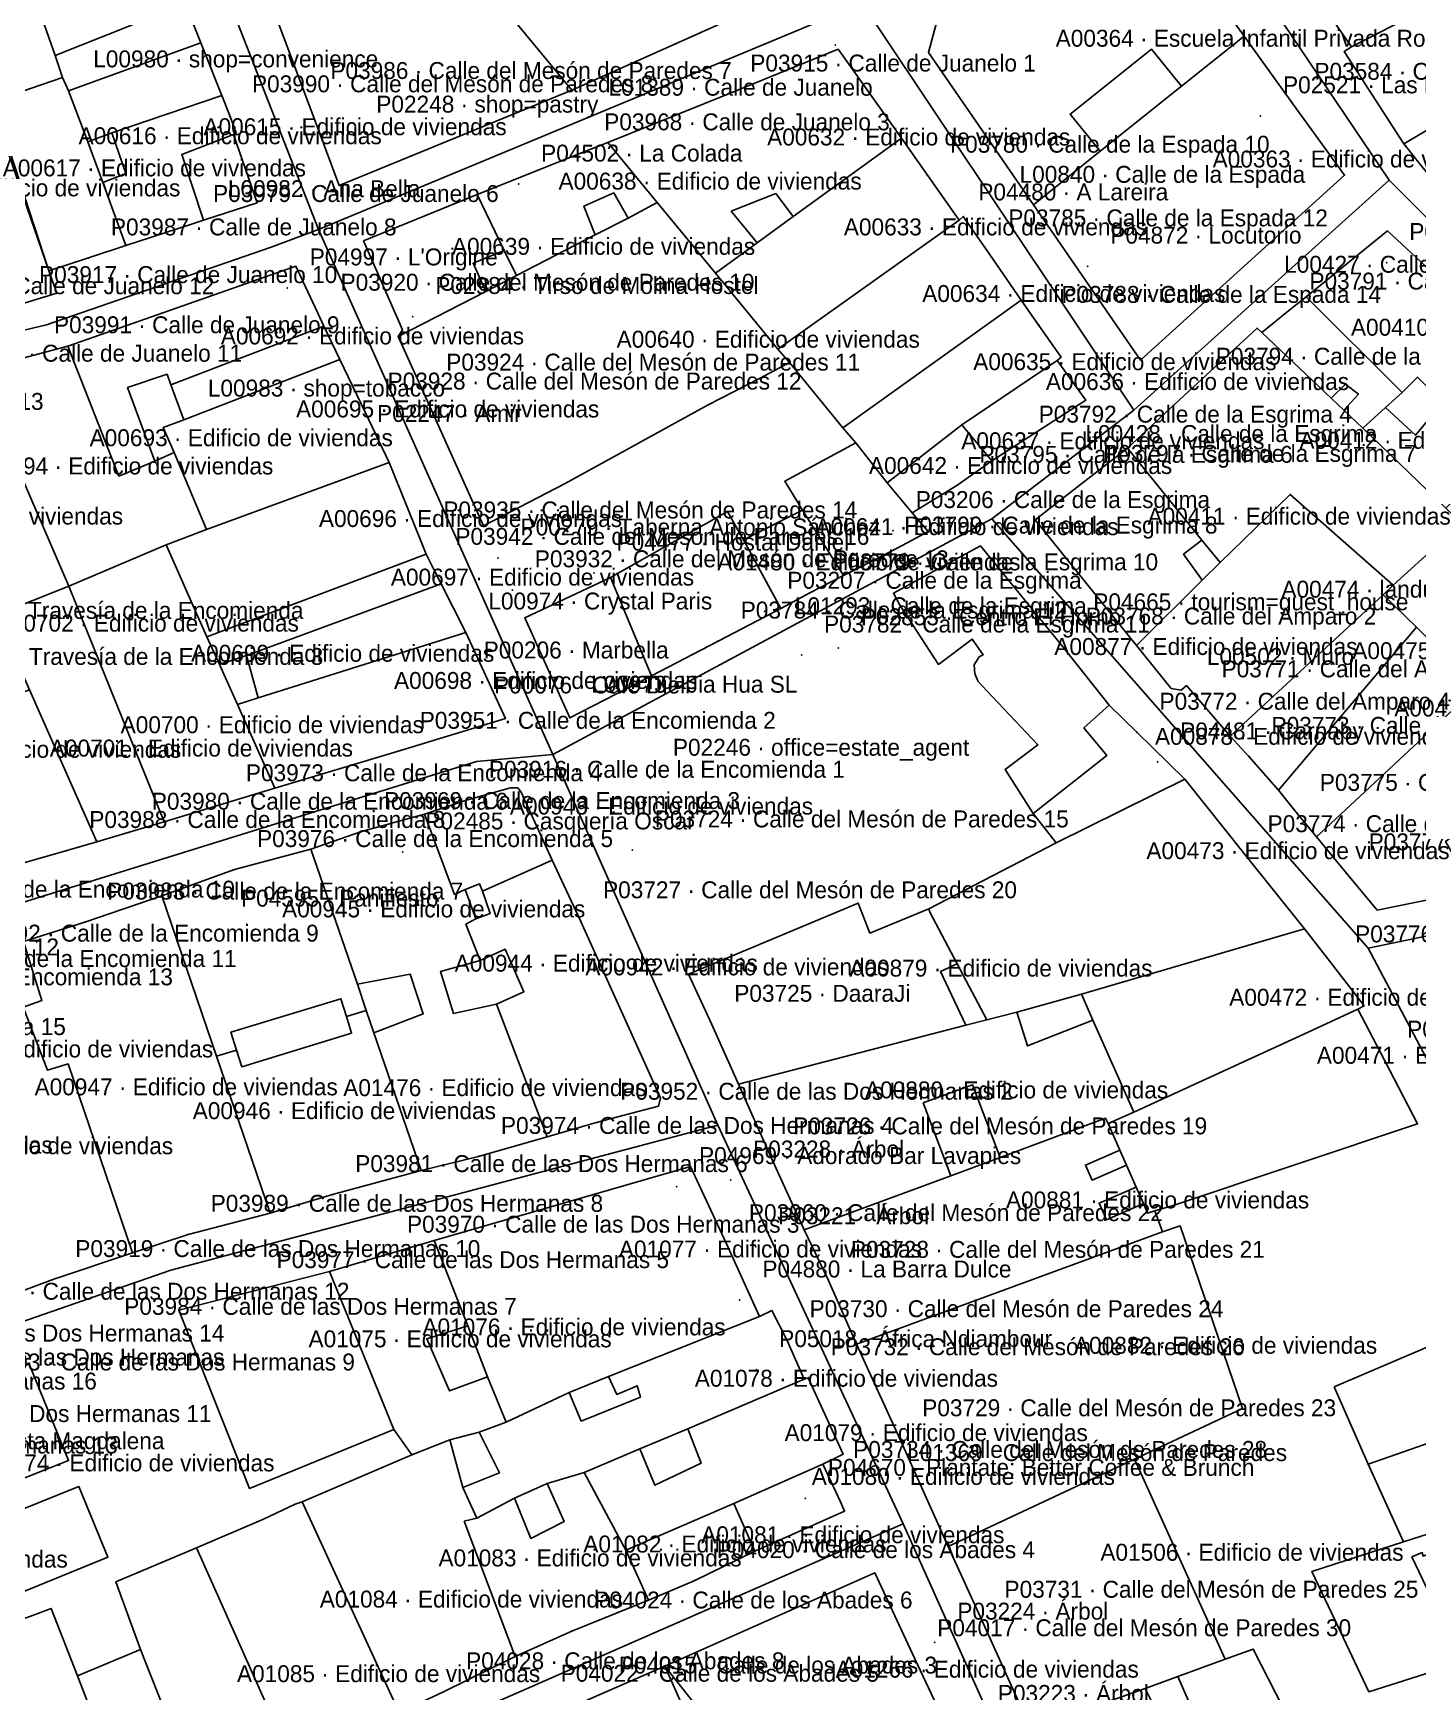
# Model space of a CAD drawing. Header units: metres. Extents: x 436207 to 441321, y 4465685 to 4475088.
# Drawn here: x 440154.4 to 440277.1, y 4473526.3 to 4473673.3 of the extents above; entities that cross this region are included whole.
import ezdxf

# ---------------------------------------------------------------- set-up
doc = ezdxf.new("R2010")
doc.units = ezdxf.units.M
for name, color, linetype, true_color in [('G_A_EDI', 7, 'CONTINUOUS', 0xa4a4a4), ('G_A_EQU', 7, 'CONTINUOUS', 0x8e5aa4), ('G_A_VER', 7, 'CONTINUOUS', 0x4d745d), ('G_L_BAR', 7, 'CONTINUOUS', 0x333333), ('G_L_COM', 7, 'CONTINUOUS', 0xce3b37), ('G_L_EQU', 7, 'CONTINUOUS', 0x8e5aa4), ('G_L_INF', 7, 'CONTINUOUS', 0x777777), ('G_P_COM', 7, 'CONTINUOUS', 0xce3b37), ('G_P_EQU', 7, 'CONTINUOUS', 0x8e5aa4), ('G_P_PAT', 7, 'CONTINUOUS', 0xa63603), ('G_P_UMB', 7, 'CONTINUOUS', 0x9e6a39), ('G_P_VER', 7, 'CONTINUOUS', 0x4d745d), ('T_A_EDI', 7, 'CONTINUOUS', 0xa4a4a4), ('T_A_EQU', 7, 'CONTINUOUS', 0x8e5aa4), ('T_A_VER', 7, 'CONTINUOUS', 0x4d745d), ('T_L_BAR', 7, 'CONTINUOUS', 0x333333), ('T_L_COM', 7, 'CONTINUOUS', 0xce3b37), ('T_L_INF', 7, 'CONTINUOUS', 0x777777), ('T_L_VIA', 7, 'CONTINUOUS', 0x555555), ('T_P_COM', 7, 'CONTINUOUS', 0xce3b37), ('T_P_EQU', 7, 'CONTINUOUS', 0x8e5aa4), ('T_P_PAT', 7, 'CONTINUOUS', 0xa63603), ('T_P_UMB', 7, 'CONTINUOUS', 0x9e6a39), ('T_P_VER', 7, 'CONTINUOUS', 0x4d745d)]:
    doc.layers.add(name, color=color, linetype=linetype, true_color=true_color)

msp = doc.modelspace()

# ---------------------------------------------------------------- linework, layer by layer
at = {"layer": 'G_A_EDI'}
for points in [[(440202.14, 4473668.22), (440219.98, 4473676.22), (440221.05, 4473680.16), (440215.65, 4473687.94), (440209.06, 4473697.38), (440200.63, 4473691.42), (440201.61, 4473690.08), (440198.58, 4473688.14), (440197.75, 4473689.58), (440195.58, 4473688.19), (440195.85, 4473687.72), (440201.77, 4473678.59), (440196.05, 4473675.57)], [(440275.89, 4473663.44), (440270.61, 4473671.64), (440271.25, 4473672.04), (440279.67, 4473676.38), (440272.63, 4473688.93), (440279.39, 4473690.64), (440288.36, 4473692.79), (440289.61, 4473687.87), (440293.6, 4473680.33), (440301.1, 4473666.39), (440298.34, 4473664.18), (440297.82, 4473665.04), (440294.94, 4473663.22), (440294.73, 4473663.03), (440293.06, 4473665.56), (440295.71, 4473667.54), (440289.81, 4473678.61), (440285.48, 4473686.76), (440281.06, 4473685.41), (440284.43, 4473675.44), (440286.4, 4473669.66)], [(440271.25, 4473672.04), (440267.41, 4473677.59), (440261.95, 4473685.49), (440262.25, 4473686.47), (440272.63, 4473688.93), (440279.67, 4473676.38)], [(440175.59, 4473675.63), (440178.74, 4473667.2), (440181.51, 4473659.76), (440202.14, 4473668.22), (440196.05, 4473675.57), (440201.77, 4473678.59), (440195.85, 4473687.72), (440190.87, 4473684.65), (440192.92, 4473680.78), (440190.23, 4473679.69), (440191.85, 4473675.86), (440189.21, 4473674.94), (440187.7, 4473678.67), (440180.5, 4473675.75), (440179.92, 4473677.38)], [(440165.67, 4473681.82), (440166.96, 4473678.23), (440167.29, 4473677.31), (440167.87, 4473675.85), (440169.25, 4473672.39), (440157.52, 4473668.15), (440157, 4473669.34), (440156.33, 4473671.28), (440155.39, 4473673.96), (440154.18, 4473677.42)], [(440169.25, 4473672.39), (440171.12, 4473667.73), (440171.79, 4473666.02), (440172.4, 4473664.44), (440172.14, 4473664.27), (440174.24, 4473658.22), (440169.5, 4473656.68), (440168.34, 4473656.3), (440162.62, 4473654.44), (440160.57, 4473660.04), (440162.6, 4473660.81), (440161.38, 4473664.44), (440159.24, 4473663.63), (440157.52, 4473668.15)], [(440214.88, 4473652), (440218.58, 4473654.68), (440216.27, 4473657.48), (440220.22, 4473659.05), (440221.75, 4473657), (440231.35, 4473663.95), (440225.76, 4473671.83), (440215.96, 4473667.86), (440205.32, 4473663.58), (440209.71, 4473658.25)], [(440243.06, 4473658.06), (440252.56, 4473644.28), (440270.64, 4473660.67), (440265.96, 4473667.13), (440261.73, 4473672.99), (440256.18, 4473668.55), (440248.97, 4473662.79)], [(440162.62, 4473654.44), (440159.29, 4473653.34), (440155.77, 4473652.19), (440152.34, 4473662.81), (440150.61, 4473667.14), (440157, 4473669.34), (440157.52, 4473668.15), (440159.24, 4473663.63), (440160.57, 4473660.04)], [(440155.77, 4473652.19), (440156.5, 4473650.23), (440152.92, 4473649.12), (440148.97, 4473647.88), (440148.32, 4473650.15), (440143.94, 4473664.95), (440150.61, 4473667.14)], [(440205.32, 4473663.58), (440203.01, 4473662.65), (440193.76, 4473658.95), (440196.14, 4473654.01), (440197.25, 4473651.78), (440204.21, 4473655.39), (440203.19, 4473657.93), (440205.85, 4473659.1), (440207.14, 4473656.88), (440209.71, 4473658.25)], [(440231.35, 4473663.95), (440233.66, 4473660.67), (440236.48, 4473656.68), (440220.41, 4473645.27), (440214.88, 4473652), (440218.58, 4473654.68), (440221.75, 4473657)], [(440193.76, 4473658.95), (440183.68, 4473654.85), (440187.12, 4473646.96), (440186.74, 4473646.37), (440194.53, 4473650.37), (440193.39, 4473652.87), (440196.14, 4473654.01)], [(440186.74, 4473646.37), (440189.01, 4473641.36), (440194.31, 4473629.6), (440201.56, 4473633.36), (440214.23, 4473640.32), (440218.84, 4473642.7), (440221.43, 4473644.09), (440220.41, 4473645.27), (440214.88, 4473652), (440209.71, 4473658.25), (440207.14, 4473656.88), (440204.21, 4473655.39), (440197.25, 4473651.78), (440194.53, 4473650.37)], [(440220.41, 4473645.27), (440221.43, 4473644.09), (440226.16, 4473638.28), (440241.96, 4473649.61), (440238.83, 4473654.14), (440236.84, 4473657.02), (440236.48, 4473656.68)], [(440267.22, 4473649.91), (440274.45, 4473655.73), (440279.9, 4473650.67), (440286.95, 4473644.17), (440279.48, 4473634.84), (440281.42, 4473633.02), (440279.62, 4473631.16), (440272.25, 4473638.27), (440274.26, 4473640.09), (440276.92, 4473637.63), (440279.33, 4473640.52), (440277.1, 4473642.79), (440275.73, 4473641.42)], [(440161.51, 4473646.95), (440177.67, 4473652.61), (440179.64, 4473648.44), (440180.17, 4473647.31), (440181.58, 4473644.34), (440167.76, 4473639.01), (440166.6, 4473642.11), (440166.26, 4473643.03), (440162.76, 4473641.85), (440165.17, 4473635.32), (440162, 4473634.01), (440157.46, 4473645.53)], [(440241.96, 4473649.61), (440243.54, 4473647.36), (440245.5, 4473644.55), (440245.17, 4473644.24), (440236.7, 4473638.55), (440230.09, 4473633.41), (440227.31, 4473636.95), (440226.16, 4473638.28)], [(440275.73, 4473641.42), (440274.26, 4473640.09), (440272.25, 4473638.27), (440270.56, 4473639.86), (440271.86, 4473641.28), (440270.73, 4473642.16), (440269.44, 4473640.91), (440263.29, 4473646.74), (440265.52, 4473648.54), (440267.22, 4473649.91)], [(440263.29, 4473646.74), (440269.44, 4473640.91), (440270.56, 4473639.86), (440272.25, 4473638.27), (440279.62, 4473631.16), (440281, 4473629.83), (440274.95, 4473624.36), (440265.81, 4473632.39), (440259.6, 4473626.34), (440257.97, 4473628.34), (440251.39, 4473636.48), (440257.22, 4473641.88), (440262.89, 4473647.12)], [(440157.46, 4473645.53), (440154.24, 4473644.67), (440149.29, 4473643.35), (440157.56, 4473624.26), (440166.19, 4473627.91), (440169.77, 4473629.29), (440166.88, 4473636.1), (440165.17, 4473635.32), (440162, 4473634.01)], [(440181.58, 4473644.34), (440183.81, 4473639.68), (440185.94, 4473635.22), (440169.77, 4473629.29), (440166.88, 4473636.1), (440165.93, 4473638.33), (440167.76, 4473639.01)], [(440245.17, 4473644.24), (440247.69, 4473640.73), (440241.52, 4473636.75), (440239.37, 4473635.36), (440236.7, 4473638.55)], [(440157.56, 4473624.26), (440151.13, 4473621.73), (440144.96, 4473619.43), (440136.08, 4473640.05), (440144.49, 4473642.15), (440149.29, 4473643.35)], [(440239.37, 4473635.36), (440236.27, 4473633.19), (440232.3, 4473630.77), (440230.09, 4473633.41), (440236.7, 4473638.55)], [(440226.21, 4473625.19), (440229.61, 4473626.92), (440231.92, 4473628.13), (440233.73, 4473629.11), (440232.3, 4473630.77), (440230.09, 4473633.41), (440227.31, 4473636.95), (440221.02, 4473633.56), (440222.6, 4473630.99)], [(440243.21, 4473630.15), (440247.24, 4473633.27), (440251.39, 4473636.48), (440257.97, 4473628.34), (440256.37, 4473627.08), (440258.02, 4473624.8), (440252.2, 4473619.01)], [(440185.94, 4473635.22), (440188.75, 4473628.26), (440189.22, 4473627.09), (440169.79, 4473619.77), (440166.19, 4473627.91), (440169.77, 4473629.29)], [(440215.94, 4473630.88), (440205.56, 4473625.03), (440209.21, 4473616.31), (440215.11, 4473619.39), (440220.67, 4473622.29), (440217.37, 4473628.37)], [(440220.67, 4473622.29), (440223.23, 4473623.66), (440226.21, 4473625.19), (440222.6, 4473630.99), (440217.37, 4473628.37)], [(440175.83, 4473606.35), (440171.25, 4473604.97), (440166.02, 4473603.38), (440157.56, 4473624.26), (440166.19, 4473627.91), (440169.79, 4473619.77), (440170.9, 4473617.33), (440172.5, 4473613.78)], [(440231.19, 4473622.64), (440230.64, 4473623.63), (440238.36, 4473627.82), (440245.69, 4473618.86), (440249.78, 4473613.7), (440247.53, 4473611.7), (440249.56, 4473609.24), (440243.02, 4473604.1), (440240.54, 4473608.02), (440243.45, 4473610.2), (440238.93, 4473614.98), (440238.15, 4473615.81), (440237.85, 4473616.5), (440237.81, 4473617.29), (440238.26, 4473617.99), (440238.61, 4473618.18), (440237.63, 4473619.57), (440234.65, 4473617.32)], [(440174.35, 4473614.37), (440173.3, 4473618.1), (440170.9, 4473617.33), (440169.79, 4473619.77), (440189.22, 4473627.09), (440189.82, 4473625.92), (440190.56, 4473624.46), (440192.75, 4473620.16)], [(440166.02, 4473603.38), (440162.91, 4473602.45), (440160.05, 4473601.6), (440154.06, 4473615.08), (440153.21, 4473617.02), (440151.13, 4473621.73), (440157.56, 4473624.26)], [(440264.77, 4473606.17), (440262.16, 4473609.17), (440260.5, 4473610.96), (440274.05, 4473623.48), (440277.01, 4473620.61)], [(440264.77, 4473606.17), (440277.01, 4473620.61), (440282.33, 4473615.25), (440268.14, 4473602.04), (440266.44, 4473604.12)], [(440192.75, 4473620.16), (440196.25, 4473612.52), (440186.66, 4473609.62), (440175.83, 4473606.35), (440172.5, 4473613.78), (440174.35, 4473614.37)], [(440160.05, 4473601.6), (440157.37, 4473600.83), (440153.35, 4473599.67), (440147.8, 4473612.72), (440151.92, 4473614.29), (440154.06, 4473615.08)], [(440273.51, 4473595.54), (440270.77, 4473598.85), (440268.14, 4473602.04), (440282.33, 4473615.25), (440288.94, 4473608.11), (440286.88, 4473606.9), (440279.59, 4473601.64), (440282.1, 4473597.28)], [(440249.78, 4473613.7), (440252.23, 4473611.31), (440256.48, 4473607.17), (440245.08, 4473601.52), (440243.02, 4473604.1), (440249.56, 4473609.24), (440247.53, 4473611.7)], [(440256.48, 4473607.17), (440245.08, 4473601.52), (440233.77, 4473595.67), (440233.87, 4473595.37), (440236.3, 4473590.8), (440238.93, 4473585.84), (440241.59, 4473586.51), (440247.33, 4473588.09), (440267.08, 4473593.89), (440261.81, 4473600.46)], [(440200.4, 4473599.99), (440197.64, 4473606), (440197.35, 4473606.4), (440196.7, 4473606.4), (440192.79, 4473605.28), (440189.07, 4473604.05), (440191.73, 4473596.95), (440192.7, 4473597.38), (440193.95, 4473597.88), (440194.22, 4473597.23)], [(440189.07, 4473604.05), (440183.5, 4473602.51), (440179.02, 4473600.94), (440183.13, 4473588.99), (440187.82, 4473589.87), (440188.97, 4473586.35), (440184.6, 4473584.68), (440188.79, 4473572.48), (440193.86, 4473573.72), (440199.94, 4473575.47), (440195.47, 4473587.22), (440191.65, 4473586.39), (440190.5, 4473590.12), (440194.02, 4473591.09), (440192.75, 4473594.31), (440193.62, 4473594.77), (440192.7, 4473597.38), (440191.73, 4473596.95)], [(440183.92, 4473586.66), (440183.13, 4473588.99), (440179.02, 4473600.94), (440172.24, 4473599.14), (440165.81, 4473596.83), (440170.65, 4473582.62), (440172.42, 4473583.15), (440171.93, 4473584.73), (440181.68, 4473587.7), (440182.17, 4473586.13)], [(440199.94, 4473575.47), (440204.43, 4473576.75), (440209.81, 4473578.19), (440209.99, 4473578.92), (440202.91, 4473594.6), (440200.4, 4473599.99), (440194.22, 4473597.23), (440194.89, 4473595.25), (440193.62, 4473594.77), (440192.75, 4473594.31), (440194.02, 4473591.09), (440196.24, 4473592.09), (440197.9, 4473588.32), (440195.47, 4473587.22)], [(440153.53, 4473592.76), (440158.96, 4473594.49), (440165.81, 4473596.83), (440170.65, 4473582.62), (440175.39, 4473568.69), (440168.13, 4473566.82), (440163.2, 4473565.19), (440157.49, 4473581.92), (440155.67, 4473581.36), (440153.51, 4473586.94), (440155.17, 4473587.54)], [(440236.3, 4473590.8), (440233.87, 4473595.37), (440233.77, 4473595.67), (440228.54, 4473593.52), (440227.53, 4473596.17), (440212.49, 4473589.89), (440214.54, 4473585.43), (440216.92, 4473580.13), (440237.05, 4473585.35), (440234.83, 4473590.1)], [(440267.08, 4473593.89), (440247.33, 4473588.09), (440248.33, 4473585.79), (440251.96, 4473577.64), (440266.63, 4473584.37), (440271.82, 4473586.78), (440272.37, 4473587.07), (440269.57, 4473590.69)], [(440153.53, 4473592.76), (440146.15, 4473590.76), (440141.25, 4473589.38), (440147.52, 4473572.92), (440151.23, 4473560.98), (440156.13, 4473562.81), (440163.2, 4473565.19), (440157.49, 4473581.92), (440155.67, 4473581.36), (440153.51, 4473586.94), (440155.17, 4473587.54)], [(440170.65, 4473582.62), (440175.39, 4473568.69), (440180.94, 4473570.34), (440188.79, 4473572.48), (440184.6, 4473584.68), (440183.92, 4473586.66), (440182.17, 4473586.13), (440182.62, 4473584.64), (440172.88, 4473581.67), (440172.42, 4473583.15)], [(440216.92, 4473580.13), (440219.77, 4473573.68), (440222.73, 4473567.21), (440235.74, 4473572.02), (440233.29, 4473578.47), (440237.66, 4473580.07), (440240.1, 4473573.64), (440249.44, 4473577.11), (440249.69, 4473576.63), (440251.96, 4473577.64), (440248.33, 4473585.79), (440242.53, 4473583.52), (440241.59, 4473586.51), (440238.93, 4473585.84), (440237.05, 4473585.35)], [(440271.82, 4473586.78), (440266.63, 4473584.37), (440251.96, 4473577.64), (440249.69, 4473576.63), (440250.71, 4473574.29), (440251.3, 4473572.96), (440252.15, 4473571.01), (440252.8, 4473569.54), (440253.16, 4473568.71), (440253.83, 4473568.9), (440255.43, 4473569.39), (440277.1, 4473576.61), (440274.18, 4473582.25)], [(440222.73, 4473567.21), (440224.88, 4473562.74), (440227.38, 4473557.1), (440254.51, 4473567.03), (440253.83, 4473568.9), (440253.16, 4473568.71), (440252.8, 4473569.54), (440249.52, 4473568.11), (440248.88, 4473569.58), (440252.15, 4473571.01), (440251.3, 4473572.96), (440248.26, 4473571.63), (440247.67, 4473572.96), (440250.71, 4473574.29), (440249.69, 4473576.63), (440249.44, 4473577.11), (440240.1, 4473573.64), (440235.74, 4473572.02)], [(440189.93, 4473566.27), (440212.66, 4473572.84), (440215.84, 4473565.99), (440218.77, 4473559.54), (440205.4, 4473554.21), (440201.91, 4473552.82), (440196.31, 4473550.18), (440194.66, 4473554.19), (440192.92, 4473558.71)], [(440227.38, 4473557.1), (440231.2, 4473548.7), (440235.51, 4473539.17), (440252, 4473546.89), (440261.59, 4473551.38), (440256.06, 4473567.57), (440254.51, 4473567.03)], [(440180.67, 4473563.54), (440185.53, 4473564.97), (440189.93, 4473566.27), (440192.92, 4473558.71), (440189.28, 4473557.55), (440191.29, 4473552.95), (440194.66, 4473554.19), (440196.31, 4473550.18), (440193.93, 4473549.3), (440191.33, 4473548.61), (440187.97, 4473547.27), (440186.35, 4473549.52)], [(440167.3, 4473560.09), (440173.97, 4473561.83), (440180.67, 4473563.54), (440186.35, 4473549.52), (440173.58, 4473544.29)], [(440218.77, 4473559.54), (440219.88, 4473560.08), (440221.21, 4473557.48), (440222.72, 4473553.98), (440212.42, 4473549.59), (440208.18, 4473547.81), (440203.22, 4473545.71), (440199.96, 4473544.74), (440197.06, 4473543.45), (440193.73, 4473541.66), (440192.49, 4473544.38), (440195.74, 4473545.69), (440193.93, 4473549.3), (440196.31, 4473550.18), (440201.91, 4473552.82), (440202.97, 4473550.27), (440208.22, 4473552.38), (440207.94, 4473553.4), (440206.12, 4473552.63), (440205.4, 4473554.21)], [(440269.7, 4473553.3), (440285.69, 4473560.14), (440287.85, 4473555.93), (440289.67, 4473552.4), (440283.07, 4473550.07), (440280.18, 4473549.05), (440272.74, 4473546.45)], [(440138.71, 4473550.27), (440146.13, 4473552.76), (440154.01, 4473555.41), (440157.54, 4473546.77), (440151.94, 4473544.58), (440152.95, 4473542.25), (440158.45, 4473544.47), (440161.02, 4473538.23), (440146.58, 4473532.35), (440143.82, 4473538.63), (440149.22, 4473540.79), (440148.21, 4473543.17), (440142.8, 4473540.96)], [(440222.72, 4473553.98), (440223.09, 4473554.11), (440226.2, 4473547.35), (440224.4, 4473546.46), (440216.5, 4473542.96), (440206.92, 4473538.85), (440203.22, 4473545.71), (440208.18, 4473547.81), (440209.5, 4473544.59), (440213.6, 4473546.54), (440212.42, 4473549.59)], [(440291.55, 4473553.27), (440289.67, 4473552.4), (440283.07, 4473550.07), (440284.09, 4473547.6), (440281.24, 4473546.41), (440280.18, 4473549.05), (440272.74, 4473546.45), (440275.85, 4473539.56), (440295.34, 4473545.82), (440293.53, 4473549.39)], [(440197.11, 4473529.4), (440190.77, 4473526.28), (440186.83, 4473524.44), (440178.25, 4473543.11), (440187.97, 4473547.27), (440191.33, 4473548.61), (440192.49, 4473544.38), (440193.73, 4473541.66), (440192.6, 4473541.4)], [(440252, 4473546.89), (440235.51, 4473539.17), (440238.49, 4473532.62), (440242.82, 4473522.99), (440252.95, 4473526.59), (440255.86, 4473527.65), (440260.04, 4473529.17)], [(440208.93, 4473534.41), (440202.13, 4473531.67), (440197.11, 4473529.4), (440192.6, 4473541.4), (440193.73, 4473541.66), (440197.06, 4473543.45), (440198.5, 4473539.88), (440201.47, 4473541.39), (440199.96, 4473544.74), (440203.22, 4473545.71), (440206.92, 4473538.85)], [(440224.4, 4473546.46), (440225.08, 4473545.01), (440225.96, 4473543.12), (440226.31, 4473542.29), (440218.35, 4473538.76), (440216.5, 4473542.96)], [(440295.34, 4473545.82), (440275.85, 4473539.56), (440267.74, 4473536.94), (440269.76, 4473532.67), (440272.78, 4473526.29), (440281.07, 4473528.91), (440276.61, 4473538.24), (440277.52, 4473538.62), (440277.6, 4473538.31), (440279.61, 4473539.09), (440284.11, 4473529.83), (440300.69, 4473535.09), (440298.25, 4473539.88)], [(440186.83, 4473524.44), (440180.94, 4473521.93), (440177.25, 4473520.26), (440168.88, 4473539.05), (440174.8, 4473541.58), (440177.62, 4473542.92), (440178.25, 4473543.11)], [(440218.35, 4473538.76), (440212.98, 4473536.13), (440208.93, 4473534.41), (440206.92, 4473538.85), (440216.5, 4473542.96)], [(440177.25, 4473520.26), (440172.75, 4473518.28), (440169.21, 4473516.66), (440163.9, 4473530.02), (440161.71, 4473536.02), (440168.88, 4473539.05)], [(440210.37, 4473528.57), (440229, 4473536.83), (440232.53, 4473529.21), (440235.7, 4473522.51), (440216.84, 4473514.01), (440216.08, 4473521.35)], [(440143.99, 4473504.38), (440153.27, 4473509.18), (440163.55, 4473514.15), (440158.32, 4473527.7), (440155.99, 4473533.67), (440151.66, 4473532.03), (440152.89, 4473528.99), (440148.88, 4473526.9), (440147.45, 4473530.32), (440144.02, 4473529.03), (440145.53, 4473525.24), (440141.24, 4473523.11), (440139.68, 4473527.25), (440135.49, 4473525.57)], [(440163.55, 4473514.15), (440166.18, 4473515.27), (440169.21, 4473516.66), (440163.9, 4473530.02), (440158.32, 4473527.7)], [(440242.82, 4473522.99), (440244.51, 4473519.02), (440246.67, 4473514.46), (440254.98, 4473517.36), (440255.39, 4473517.55), (440254.39, 4473519.9), (440257.11, 4473521.21), (440258.29, 4473518.49), (440265.2, 4473520.9), (440267.79, 4473521.84), (440266.89, 4473525.38), (440265.21, 4473524.8), (440262.54, 4473530.07), (440260.04, 4473529.17), (440255.86, 4473527.65), (440256.99, 4473525.06), (440254.21, 4473524.09), (440252.95, 4473526.59)], [(440203.5, 4473515.23), (440199.7, 4473523.86), (440204.3, 4473525.9), (440210.37, 4473528.57), (440214.16, 4473520.05)]]:
    msp.add_lwpolyline(points, close=True, dxfattribs=at)
at = {"layer": 'G_A_EQU'}
msp.add_lwpolyline([(440261.73, 4473672.99), (440254.46, 4473683.07), (440234.75, 4473675.22), (440234.29, 4473673.52), (440233.75, 4473671.56), (440243.06, 4473658.06), (440248.97, 4473662.79), (440246.32, 4473666.09), (440253.52, 4473671.85), (440256.18, 4473668.55)], close=True, dxfattribs=at)
at = {"layer": 'G_A_VER'}
for points in [[(440286.4, 4473669.66), (440275.89, 4473663.44), (440277.15, 4473661.86), (440278.36, 4473660.34), (440283.31, 4473655.97), (440294.73, 4473663.03), (440293.06, 4473665.56), (440295.71, 4473667.54), (440289.81, 4473678.61), (440284.43, 4473675.44)], [(440260.5, 4473610.96), (440257.73, 4473614.18), (440256.61, 4473615.45), (440256.14, 4473615.03), (440255.27, 4473615.18), (440252.2, 4473619.01), (440258.02, 4473624.8), (440259.6, 4473626.34), (440265.81, 4473632.39), (440274.95, 4473624.36), (440274.05, 4473623.48)]]:
    msp.add_lwpolyline(points, close=True, dxfattribs=at)
at = {"layer": 'G_L_BAR'}
for points in [[(440275.89, 4473663.44), (440277.15, 4473661.86), (440278.36, 4473660.34), (440283.31, 4473655.97)], [(440252.2, 4473619.01), (440255.27, 4473615.18), (440256.14, 4473615.03), (440256.61, 4473615.45), (440257.73, 4473614.18), (440260.5, 4473610.96)]]:
    msp.add_lwpolyline(points, dxfattribs=at)
at = {"layer": 'G_L_COM'}
for points in [[(440167.87, 4473675.85), (440169.25, 4473672.39), (440157.52, 4473668.15), (440157, 4473669.34), (440156.33, 4473671.28), (440167.87, 4473675.85)], [(440172.14, 4473664.27), (440167.56, 4473662.52), (440169.5, 4473656.68), (440174.24, 4473658.22), (440172.14, 4473664.27)], [(440180.17, 4473647.31), (440166.6, 4473642.11), (440167.76, 4473639.01), (440181.58, 4473644.34), (440180.17, 4473647.31)], [(440205.56, 4473625.03), (440209.21, 4473616.31), (440201.96, 4473612.58), (440197.97, 4473621.45), (440205.56, 4473625.03)], [(440173.3, 4473618.1), (440190.56, 4473624.46), (440192.75, 4473620.16), (440174.35, 4473614.37), (440173.3, 4473618.1)]]:
    msp.add_lwpolyline(points, dxfattribs=at)
at = {"layer": 'G_L_EQU'}
msp.add_lwpolyline([(440161.38, 4473664.44), (440171.12, 4473667.73), (440169.25, 4473672.39), (440157.52, 4473668.15), (440159.24, 4473663.63), (440161.38, 4473664.44)], dxfattribs=at)
at = {"layer": 'G_L_INF'}
for points in [[(440179.69, 4473655.87), (440155.27, 4473718.18), (440154.28, 4473721.21), (440151.67, 4473727.67)], [(440255.92, 4473687.92), (440274.6, 4473660.22), (440286.5, 4473648.32), (440298.66, 4473636.99), (440334.47, 4473605.01), (440367.38, 4473556.32), (440379.81, 4473529.39), (440387.75, 4473528.58), (440393.51, 4473531.28)], [(440227.1, 4473675.57), (440179.69, 4473655.87)], [(440251.96, 4473639.85), (440228.9, 4473674.36), (440227.1, 4473675.57)], [(440251.96, 4473639.85), (440274.6, 4473660.22)], [(440179.69, 4473655.87), (440175.5, 4473654.29), (440155.57, 4473647.42), (440146.99, 4473645.38), (440133.92, 4473642.64), (440092.48, 4473634.65), (440002.73, 4473623.66), (439994.29, 4473621.51)], [(440179.69, 4473655.87), (440200.45, 4473609.33), (440215.09, 4473576.51), (440231.52, 4473541.16), (440250.78, 4473498.24), (440259.43, 4473479.14), (440270.94, 4473453.58), (440278.45, 4473438.43), (440280.7, 4473433.9)], [(440239.36, 4473630.21), (440251.96, 4473639.85)], [(440200.45, 4473609.33), (440239.36, 4473630.21)], [(440525.03, 4473188.02), (440519.32, 4473196.66), (440490.4, 4473240.34), (440475.28, 4473263.09), (440456.16, 4473292.58), (440419.89, 4473346.61), (440387.52, 4473394.94), (440340.84, 4473464.24), (440318.77, 4473504.83), (440313.37, 4473515.34), (440272.72, 4473592.18), (440239.36, 4473630.21)], [(440043.37, 4473547.41), (440098.52, 4473579.53), (440152.99, 4473596.07), (440193.7, 4473608.72), (440200.45, 4473609.33)], [(440334.47, 4473605.01), (440272.72, 4473592.18)], [(440061.4, 4473520.48), (440093.41, 4473537.71), (440125.07, 4473549.24), (440166.6, 4473563.66), (440215.09, 4473576.51)], [(440231.52, 4473541.16), (440159.75, 4473509.75), (440088.8, 4473473.04)]]:
    msp.add_lwpolyline(points, dxfattribs=at)
at = {"layer": 'G_P_COM'}
for p in [(440225.49, 4473672.2), (440182.81, 4473664.22), (440197.42, 4473659.88), (440247.87, 4473652.61), (440274.37, 4473652.93), (440182.88, 4473636.81), (440230.62, 4473629.18), (440219.24, 4473622.03), (440254.06, 4473608.68), (440209.1, 4473607.23), (440170.82, 4473593.86), (440217.03, 4473561)]:
    msp.add_point(p, dxfattribs=at)
at = {"layer": 'G_P_EQU'}
for p in [(440236.17, 4473656.44), (440176.91, 4473650.68), (440195.59, 4473626.75), (440192.33, 4473615.85), (440193.24, 4473612.75), (440187.16, 4473600.7), (440214.54, 4473585.43), (440211.42, 4473571.05), (440218.52, 4473554.83), (440222.84, 4473543.42)]:
    msp.add_point(p, dxfattribs=at)
at = {"layer": 'G_P_PAT'}
for p in [(440263.18, 4473665.93), (440188.04, 4473648.15), (440204.1, 4473625.41), (440246.36, 4473620.12)]:
    msp.add_point(p, dxfattribs=at)
at = {"layer": 'G_P_UMB'}
for p in [(440215.96, 4473667.86), (440171.79, 4473666.02), (440178.74, 4473667.2), (440265.96, 4473667.13), (440203.01, 4473662.65), (440233.66, 4473660.67), (440168.34, 4473656.3), (440238.83, 4473654.14), (440159.29, 4473653.34), (440179.64, 4473648.44), (440265.52, 4473648.54), (440243.54, 4473647.36), (440189.01, 4473641.36), (440257.22, 4473641.88), (440183.81, 4473639.68), (440241.52, 4473636.75), (440236.27, 4473633.19), (440247.24, 4473633.27), (440188.75, 4473628.26), (440229.61, 4473626.92), (440189.82, 4473625.92), (440196.86, 4473623.93), (440223.23, 4473623.66), (440215.11, 4473619.39), (440245.69, 4473618.86), (440222.5, 4473618.15), (440257.73, 4473614.18), (440252.23, 4473611.31), (440186.66, 4473609.62), (440262.16, 4473609.17), (440171.25, 4473604.97), (440192.79, 4473605.28), (440266.44, 4473604.12), (440162.91, 4473602.45), (440183.5, 4473602.51), (440157.37, 4473600.83), (440207.5, 4473600.88), (440261.81, 4473600.46), (440172.24, 4473599.14), (440270.77, 4473598.85), (440158.96, 4473594.49), (440202.91, 4473594.6), (440269.57, 4473590.69), (440274.18, 4473582.25), (440204.43, 4473576.75), (440193.86, 4473573.72), (440219.77, 4473573.68), (440180.94, 4473570.34), (440168.13, 4473566.82), (440215.84, 4473565.99), (440185.53, 4473564.97), (440156.13, 4473562.81), (440173.97, 4473561.83), (440224.88, 4473562.74), (440160.47, 4473557.69), (440221.21, 4473557.48), (440223.09, 4473554.11), (440231.2, 4473548.7), (440225.08, 4473545.01), (440212.98, 4473536.13), (440238.49, 4473532.62), (440202.13, 4473531.67), (440232.53, 4473529.21)]:
    msp.add_point(p, dxfattribs=at)
at = {"layer": 'G_P_VER'}
for p in [(440225.76, 4473618.79), (440216.21, 4473571.63), (440218.43, 4473565.72), (440234.31, 4473530.68)]:
    msp.add_point(p, dxfattribs=at)

# ---------------------------------------------------------------- texts
at = {"layer": 'T_A_EDI'}
for s, p in [('A00615 · Edificio de viviendas', (440169.49, 4473664.22)), ('A00616 · Edificio de viviendas', (440158.42, 4473663.42)), ('A00632 · Edificio de viviendas', (440219.45, 4473663.31)), ('A00363 · Edificio de viviendas', (440258.94, 4473661.36)), ('A00617 · Edificio de viviendas', (440151.7, 4473660.57)), ('A00618 · Edificio de viviendas', (440140.57, 4473658.8)), ('A00638 · Edificio de viviendas', (440200.96, 4473659.4)), ('A00633 · Edificio de viviendas', (440226.25, 4473655.34)), ('A00639 · Edificio de viviendas', (440191.52, 4473653.62)), ('A00634 · Edificio de viviendas', (440233.2, 4473649.44)), ('A00692 · Edificio de viviendas', (440171.03, 4473645.68)), ('A00640 · Edificio de viviendas', (440206.11, 4473645.39)), ('A00410 · Edificio de viviendas', (440271.2, 4473646.45)), ('A00635 · Edificio de viviendas', (440237.72, 4473643.4)), ('A00636 · Edificio de viviendas', (440244.16, 4473641.64)), ('A00695 · Edificio de viviendas', (440177.7, 4473639.21)), ('A00693 · Edificio de viviendas', (440159.4, 4473636.66)), ('A00637 · Edificio de viviendas', (440236.66, 4473636.39)), ('A00412 · Edificio de viviendas', (440266.64, 4473636.43)), ('A00694 · Edificio de viviendas', (440148.81, 4473634.16)), ('A00642 · Edificio de viviendas', (440228.48, 4473634.2)), ('A00704 · Edificio de viviendas', (440135.49, 4473629.72)), ('A00696 · Edificio de viviendas', (440179.72, 4473629.5)), ('A00411 · Edificio de viviendas', (440253.17, 4473629.71)), ('A00641 · Edificio de viviendas', (440223.73, 4473628.78)), ('A01480 · Edificio de viviendas', (440215.03, 4473625.66)), ('A00697 · Edificio de viviendas', (440186.1, 4473624.31)), ('A00702 · Edificio de viviendas', (440151.07, 4473620.23)), ('A00699 · Edificio de viviendas', (440168.39, 4473617.56)), ('A00877 · Edificio de viviendas', (440244.91, 4473618.16)), ('A00475 · Edificio de viviendas', (440271.32, 4473617.79)), ('A00698 · Edificio de viviendas', (440186.38, 4473615.15)), ('A00476 · Edificio de viviendas', (440275.04, 4473612.71)), ('A00700 · Edificio de viviendas', (440162.15, 4473611.23)), ('A00878 · Edificio de viviendas', (440253.83, 4473610.2)), ('A00703 · Edificio de viviendas', (440140.65, 4473609.05)), ('A00701 · Edificio de viviendas', (440155.87, 4473609.16)), ('A00943 · Edificio de viviendas', (440196.65, 4473604.02)), ('A00473 · Edificio de viviendas', (440253.07, 4473600.07)), ('A00945 · Edificio de viviendas', (440176.46, 4473594.91)), ('A00944 · Edificio de viviendas', (440191.76, 4473590.1)), ('A00942 · Edificio de viviendas', (440203.34, 4473589.77)), ('A00879 · Edificio de viviendas', (440226.74, 4473589.66)), ('A00472 · Edificio de viviendas', (440260.41, 4473587.08)), ('A00948 · Edificio de viviendas', (440143.48, 4473582.5)), ('A00471 · Edificio de viviendas', (440268.18, 4473581.94)), ('A00947 · Edificio de viviendas', (440154.52, 4473579.14)), ('A01476 · Edificio de viviendas', (440181.88, 4473579.07)), ('A00880 · Edificio de viviendas', (440228.13, 4473578.87)), ('A00946 · Edificio de viviendas', (440168.54, 4473577.03)), ('A00950 · Edificio de viviendas', (440129.26, 4473573.99)), ('A00949 · Edificio de viviendas', (440139.93, 4473573.92)), ('A00881 · Edificio de viviendas', (440240.62, 4473569.12)), ('A01077 · Edificio de viviendas', (440206.31, 4473564.77)), ('A01076 · Edificio de viviendas', (440188.9, 4473557.87)), ('A01075 · Edificio de viviendas', (440178.8, 4473556.81)), ('A00882 · Edificio de viviendas', (440246.65, 4473556.24)), ('A01078 · Edificio de viviendas', (440213.04, 4473553.32)), ('A01079 · Edificio de viviendas', (440221, 4473548.5)), ('A01074 · Edificio de viviendas', (440148.91, 4473545.82)), ('A01080 · Edificio de viviendas', (440223.41, 4473544.62)), ('A01081 · Edificio de viviendas', (440213.61, 4473539.45)), ('A01082 · Edificio de viviendas', (440203.16, 4473538.63)), ('A01506 · Edificio de viviendas', (440248.99, 4473537.9)), ('A01072 · Edificio de viviendas', (440130.59, 4473537.29)), ('A01083 · Edificio de viviendas', (440190.32, 4473537.4)), ('A01084 · Edificio de viviendas', (440179.8, 4473533.75)), ('A01266 · Edificio de viviendas', (440225.52, 4473527.54)), ('A01085 · Edificio de viviendas', (440172.46, 4473527.14))]:
    msp.add_text(s, height=1.5, dxfattribs=at).set_placement(p)
at = {"layer": 'T_A_EQU'}
msp.add_text('A00364 · Escuela Infantil Privada Rosalía Rendu', height=1.5, dxfattribs=at).set_placement((440245.03, 4473672.06))
at = {"layer": 'T_A_VER'}
msp.add_text('A00474 · landuse=brownfield', height=1.5, dxfattribs=at).set_placement((440265.04, 4473623.24))
at = {"layer": 'T_L_BAR'}
msp.add_text('L00502 · Muro', height=1.5, dxfattribs=at).set_placement((440258.43, 4473617.28))
at = {"layer": 'T_L_COM'}
for s, p in [('L00980 · shop=convenience', (440159.72, 4473670.23)), ('L00982 · Ana Bella', (440171.66, 4473658.73)), ('L00983 · shop=tobacco', (440169.88, 4473641.06)), ('L00974 · Crystal Paris', (440194.74, 4473622.19)), ('L00973 · Jia Hua SL', (440203.85, 4473614.82))]:
    msp.add_text(s, height=1.5, dxfattribs=at).set_placement(p)
at = {"layer": 'T_L_INF'}
for s, p in [('L01389 · Calle de Juanelo', (440205.39, 4473667.72)), ('L00840 · Calle de la Espada', (440241.83, 4473660)), ('L00427 · Calle de la Esgrima', (440265.28, 4473652.03)), ('L00428 · Calle de la Esgrima', (440247.66, 4473637.03)), ('L01293 · Calle de la Esgrima', (440221.91, 4473621.77)), ('L00682 · Calle de las Dos Hermanas', (440138.45, 4473555.19)), ('L01369 · Calle del Mesón de Paredes', (440231.86, 4473546.73))]:
    msp.add_text(s, height=1.5, dxfattribs=at).set_placement(p)
at = {"layer": 'T_L_VIA'}
msp.add_text('L00681 · Travesía de la Encomienda', height=1.5, dxfattribs=at).set_placement((440145.46, 4473621.36))
at = {"layer": 'T_P_COM'}
for s, p in [('P02248 · shop=pastry', (440184.81, 4473666.22)), ('P04502 · La Colada', (440199.42, 4473661.88)), ('P04872 · Locutorio', (440249.87, 4473654.61)), ('P04968 · Pum Pum Bakery', (440276.37, 4473654.93)), ('P02247 · Amir', (440184.88, 4473638.81)), ('P03206 · Calle de la Esgrima', (440232.62, 4473631.18)), ('P03207 · Calle de la Esgrima', (440221.24, 4473624.03)), ('P04481 · Carnaby', (440256.06, 4473610.68)), ('P02246 · office=estate_agent', (440211.1, 4473609.23)), ('P04595 · Panifiesto', (440172.82, 4473595.86)), ('P04880 · La Barra Dulce', (440219.03, 4473563))]:
    msp.add_text(s, height=1.5, dxfattribs=at).set_placement(p)
at = {"layer": 'T_P_EQU'}
for s, p in [('P04480 · A Lareira', (440238.17, 4473658.44)), ("P04997 · L'Origine", (440178.91, 4473652.68)), ('P00279 · Taberna Antonio Sánchez', (440197.59, 4473628.75)), ('P00206 · Marbella', (440194.33, 4473617.85)), ('P00076 · Café Dieli', (440195.24, 4473614.75)), ('P02485 · Casquería Oscar', (440189.16, 4473602.7)), ('P03725 · DaaraJi', (440216.54, 4473587.43)), ('P04969 · Adorado Bar Lavapies', (440213.42, 4473573.05)), ('P05018 · África Ndiambour', (440220.52, 4473556.83)), ('P04949 · Local anarquista Magdalena', (440132.13, 4473547.78)), ('P04670 · Plántate: Better Coffee & Brunch', (440224.84, 4473545.42))]:
    msp.add_text(s, height=1.5, dxfattribs=at).set_placement(p)
at = {"layer": 'T_P_PAT'}
for s, p in [('P02521 · Las Musas', (440265.18, 4473667.93)), ('P02984 · Tirso de Molina Hostel', (440190.04, 4473650.15)), ('P04477 · Hostal Daniel', (440206.1, 4473627.41)), ('P04665 · tourism=guest_house', (440248.36, 4473622.12))]:
    msp.add_text(s, height=1.5, dxfattribs=at).set_placement(p)
at = {"layer": 'T_P_UMB'}
for s, p in [('P03986 · Calle del Mesón de Paredes 7', (440180.74, 4473669.2)), ('P03915 · Calle de Juanelo 1', (440217.96, 4473669.86)), ('P03584 · Calle de Jesús y María 12', (440267.96, 4473669.13)), ('P03990 · Calle del Mesón de Paredes 8', (440173.79, 4473668.02)), ('P03968 · Calle de Juanelo 3', (440205.01, 4473664.65)), ('P03780 · Calle de la Espada 10', (440235.66, 4473662.67)), ('P03979 · Calle de Juanelo 6', (440170.34, 4473658.3)), ('P03785 · Calle de la Espada 12', (440240.83, 4473656.14)), ('P03987 · Calle de Juanelo 8', (440161.29, 4473655.34)), ('P03917 · Calle de Juanelo 10', (440154.92, 4473651.12)), ('P03925 · Calle de Juanelo 12', (440144.02, 4473650.13)), ('P03920 · Calle del Mesón de Paredes 10', (440181.64, 4473650.44)), ('P03791 · Calle de la Esgrima 3', (440267.52, 4473650.54)), ('P03788 · Calle de la Espada 14', (440245.54, 4473649.36)), ('P03991 · Calle de Juanelo 9', (440156.24, 4473646.67)), ('P03921 · Calle de Juanelo 11', (440146.49, 4473644.15)), ('P03794 · Calle de la Esgrima 5', (440259.22, 4473643.88)), ('P03924 · Calle del Mesón de Paredes 11', (440191.01, 4473643.36)), ('P03928 · Calle del Mesón de Paredes 12', (440185.81, 4473641.68)), ('P03929 · Calle de Juanelo 13', (440128.89, 4473639.88)), ('P03792 · Calle de la Esgrima 4', (440243.52, 4473638.75)), ('P03795 · Calle de la Esgrima 6', (440238.27, 4473635.19)), ('P03797 · Calle de la Esgrima 7', (440249.24, 4473635.27)), ('P03935 · Calle del Mesón de Paredes 14', (440190.75, 4473630.26)), ('P03799 · Calle de la Esgrima 8', (440231.61, 4473628.92)), ('P03942 · Calle del Mesón de Paredes 16', (440191.82, 4473627.92)), ('P03932 · Calle del Mesón de Paredes 13', (440198.86, 4473625.93)), ('P03779 · Calle de la Esgrima 10', (440225.23, 4473625.66)), ('P03784 · Calle de la Esgrima 12', (440217.11, 4473621.39)), ('P03782 · Calle de la Esgrima 11', (440224.5, 4473620.15)), ('P03768 · Calle del Amparo 2', (440247.69, 4473620.86)), ('P03972 · Travesía de la Encomienda 3', (440145.32, 4473617.28)), ('P03771 · Calle del Amparo 3', (440259.73, 4473616.18)), ('P03772 · Calle del Amparo 4', (440254.23, 4473613.31)), ('P03951 · Calle de la Encomienda 2', (440188.66, 4473611.62)), ('P03773 · Calle del Amparo 5', (440264.16, 4473611.17)), ('P03973 · Calle de la Encomienda 4', (440173.25, 4473606.97)), ('P03916 · Calle de la Encomienda 1', (440194.79, 4473607.28)), ('P03775 · Calle del Amparo 7', (440268.44, 4473606.12)), ('P03980 · Calle de la Encomienda 6', (440164.91, 4473604.45)), ('P03969 · Calle de la Encomienda 3', (440185.5, 4473604.51)), ('P03988 · Calle de la Encomienda 8', (440159.37, 4473602.83)), ('P03724 · Calle del Mesón de Paredes 15', (440209.5, 4473602.88)), ('P03774 · Calle del Amparo 6', (440263.81, 4473602.46)), ('P03976 · Calle de la Encomienda 5', (440174.24, 4473601.14)), ('P03777 · Calle del Amparo 9', (440272.77, 4473600.85)), ('P03918 · Calle de la Encomienda 10', (440139.61, 4473596.66)), ('P03727 · Calle del Mesón de Paredes 20', (440204.91, 4473596.6)), ('P03983 · Calle de la Encomienda 7', (440160.96, 4473596.49)), ('P03992 · Calle de la Encomienda 9', (440148.15, 4473592.76)), ('P03776 · Calle del Amparo 8', (440271.57, 4473592.69)), ('P03926 · Calle de la Encomienda 12', (440124.01, 4473591.54)), ('P03922 · Calle de la Encomienda 11', (440139.76, 4473590.51)), ('P03930 · Calle de la Encomienda 13', (440134.11, 4473588.89)), ('P03937 · Calle de la Encomienda 15', (440124.62, 4473584.48)), ('P03763 · Calle del Amparo 10', (440276.18, 4473584.25)), ('P03952 · Calle de las Dos Hermanas 2', (440206.43, 4473578.75)), ('P03974 · Calle de las Dos Hermanas 4', (440195.86, 4473575.72)), ('P03726 · Calle del Mesón de Paredes 19', (440221.77, 4473575.68)), ('P03981 · Calle de las Dos Hermanas 6', (440182.94, 4473572.34)), ('P03989 · Calle de las Dos Hermanas 8', (440170.13, 4473568.82)), ('P03960 · Calle del Mesón de Paredes 22', (440217.84, 4473567.99)), ('P03970 · Calle de las Dos Hermanas 3', (440187.53, 4473566.97)), ('P03919 · Calle de las Dos Hermanas 10', (440158.13, 4473564.81)), ('P03728 · Calle del Mesón de Paredes 21', (440226.88, 4473564.74)), ('P03977 · Calle de las Dos Hermanas 5', (440175.97, 4473563.83)), ('P03927 · Calle de las Dos Hermanas 12', (440146.53, 4473561.03)), ('P03984 · Calle de las Dos Hermanas 7', (440162.47, 4473559.69)), ('P03730 · Calle del Mesón de Paredes 24', (440223.21, 4473559.48)), ('P03934 · Calle de las Dos Hermanas 14', (440135.44, 4473557.32)), ('P03732 · Calle del Mesón de Paredes 26', (440225.09, 4473556.11)), ('P03993 · Calle de las Dos Hermanas 9', (440148.13, 4473554.76)), ('P03941 · Calle de las Dos Hermanas 16', (440124.14, 4473553.07)), ('P03923 · Calle de las Dos Hermanas 11', (440134.3, 4473550.19)), ('P03729 · Calle del Mesón de Paredes 23', (440233.2, 4473550.7)), ('P03931 · Calle de las Dos Hermanas 13', (440125.99, 4473547.4)), ('P03734 · Calle del Mesón de Paredes 28', (440227.08, 4473547.01)), ('P04020 · Calle de los Abades 4', (440214.98, 4473538.13)), ('P04024 · Calle de los Abades 6', (440204.13, 4473533.67)), ('P03731 · Calle del Mesón de Paredes 25', (440240.49, 4473534.62)), ('P04017 · Calle del Mesón de Paredes 30', (440234.53, 4473531.21)), ('P04028 · Calle de los Abades 8', (440192.77, 4473528.28)), ('P04015 · Calle de los Abades 3', (440206.3, 4473527.9)), ('P04022 · Calle de los Abades 5', (440201.15, 4473527.18))]:
    msp.add_text(s, height=1.5, dxfattribs=at).set_placement(p)
at = {"layer": 'T_P_VER'}
for s, p in [('P02853 · Centro El Horno', (440227.76, 4473620.79)), ('P03228 · Árbol', (440218.21, 4473573.63)), ('P03221 · Árbol', (440220.43, 4473567.72)), ('P03224 · Árbol', (440236.31, 4473532.68)), ('P03223 · Árbol', (440239.9, 4473525.39))]:
    msp.add_text(s, height=1.5, dxfattribs=at).set_placement(p)

doc.saveas('drawing.dxf')
